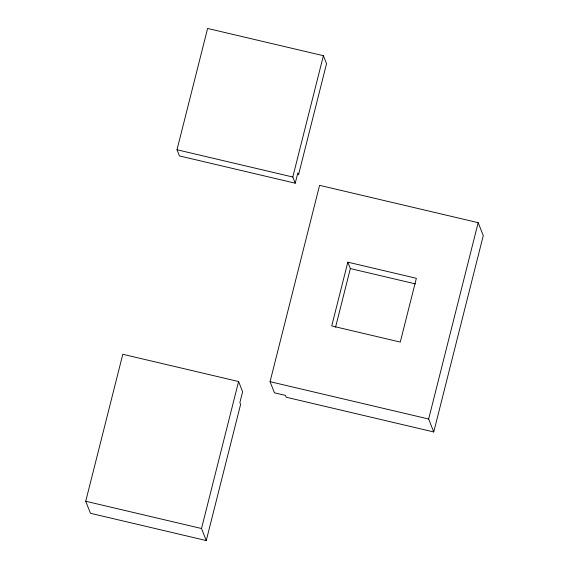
<?xml version="1.0" encoding="UTF-8"?>
<svg xmlns="http://www.w3.org/2000/svg" width="569" height="569" viewBox="0 0 569 569"><rect width="100%" height="100%" fill="white"/><g stroke="black" fill="none" stroke-linecap="round" stroke-linejoin="round"><path stroke-width="0.85" d="M85.727 501.253L122.797 354.281L238.589 381.536L242.622 391.764L239.876 402.639L240.595 404.452L206.263 540.55L90.464 513.295L85.727 501.253L201.518 528.509L206.263 540.55M177.002 149.761L207.607 28.45L323.398 55.705L326.542 63.692L298.526 174.79L297.807 172.969L295.233 183.19L179.434 155.927L177.002 149.761L292.8 177.016L295.233 183.19M201.518 528.509L238.589 381.536M292.8 177.016L323.398 55.705M270.062 381.678L319.586 185.338L478.173 222.671L483.273 235.616L433.749 431.956L286.228 397.233L285.517 395.419L274.45 392.809L270.062 381.678L428.649 419.012L433.749 431.956M347.823 262.16L331.734 325.945L400.27 342.076L416.359 278.298L347.823 262.16L350.348 268.575L335.561 327.189M428.649 419.012L478.173 222.671M350.348 268.575L415.455 283.903"/></g></svg>
